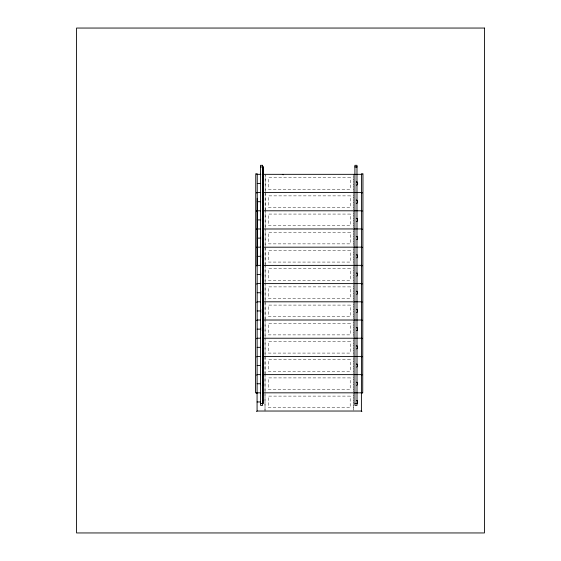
<?xml version="1.0" encoding="UTF-8"?>
<svg xmlns="http://www.w3.org/2000/svg" width="561" height="561" viewBox="0 0 561 561"><rect width="100%" height="100%" fill="white"/><g stroke="black" fill="none" stroke-linecap="round" stroke-linejoin="round"><path stroke-width="0.42" stroke-dasharray="2.81 2.1" d="M265.009 410.161L265.023 375.442M265.023 391.957L265.023 374.573M265.037 373.752L265.051 339.033M265.051 355.555L265.065 320.829M265.065 337.35L265.065 319.959M265.08 319.146L265.094 284.427M265.094 300.941L265.108 266.223M265.108 282.737L265.108 265.353M265.122 264.533L265.136 229.814M265.136 246.328L265.15 211.609M265.15 228.131L265.15 210.74M265.164 209.926L265.178 175.2M265.178 191.722L265.178 174.331M353.654 228.944L353.647 246.328L353.647 228.944M265.164 193.405L265.164 210.796M265.122 248.018L265.122 265.402M265.08 302.624L265.08 320.015M265.037 357.238L265.037 374.622M265.009 394.516L265.009 411.031M353.528 392.777L353.521 410.161L353.521 392.777M353.542 374.573L353.535 391.957L353.535 374.573M353.556 356.368L353.549 373.752L353.549 356.368M353.57 338.164L353.563 355.555L353.563 338.164M353.584 319.959L353.577 337.35L353.577 319.959M353.598 301.762L353.591 319.146L353.591 301.762M353.612 283.557L353.605 300.941L353.605 283.557M353.626 265.353L353.619 282.737L353.619 265.353M353.64 247.149L353.633 264.533L353.633 247.149M353.668 210.74L353.661 228.131L353.661 210.74M353.682 192.535L353.675 209.926L353.675 192.535M353.696 174.331L353.689 191.722L353.689 174.331M350.359 177.669L268.509 177.669L268.509 189.253L350.359 189.253L350.359 177.669M350.345 195.873L268.502 195.873L268.502 207.458L350.345 207.458L350.345 195.873M350.33 214.071L268.488 214.071L268.488 225.662L350.33 225.662L350.33 214.071M350.316 232.275L268.474 232.275L268.474 243.867L350.316 243.867L350.316 232.275M350.302 250.479L268.46 250.479L268.46 262.071L350.302 262.071L350.302 250.479M350.288 268.684L268.446 268.684L268.446 280.276L350.288 280.276L350.288 268.684M350.274 286.888L268.431 286.888L268.431 298.48L350.274 298.48L350.274 286.888M350.26 305.093L268.417 305.093L268.417 316.685L350.26 316.685L350.26 305.093M350.246 323.297L268.403 323.297L268.403 334.882L350.246 334.882L350.246 323.297M350.232 341.502L268.389 341.502L268.389 353.086L350.232 353.086L350.232 341.502M350.218 359.699L268.375 359.699L268.375 371.291L350.218 371.291L350.218 359.699M350.204 377.904L268.361 377.904L268.361 389.495L350.204 389.495L350.204 377.904M350.19 396.108L268.347 396.108L268.347 407.7L350.19 407.7L350.19 396.108"/><path stroke-width="0.84" d="M257.141 265.774L257.219 198.292M257.204 229.049L256.693 229.519M256.573 393.352L257.092 392.826L257.247 174.345M256.721 193.11L257.247 192.591M256.707 211.315L257.233 210.796L260.711 210.796M256.686 247.724L257.204 247.198M256.672 265.928L257.226 265.367M256.658 284.125L257.282 283.607M256.643 302.33L257.162 301.811L260.641 301.811M256.629 320.534L257.148 320.015L260.627 320.015M256.615 338.739L257.134 338.22L260.613 338.22M256.601 356.943L257.12 356.424L260.599 356.424M256.587 375.148L257.106 374.622L260.585 374.622M256.559 411.557L257.078 411.031L361.396 411.031L361.915 411.557M262.793 185.025L262.983 182.08L262.387 181.946L262.387 185.081L262.793 185.025A1.564 1.564 0 0 1 262.387 185.081M262.779 203.229L262.969 200.284L262.373 200.151L262.373 203.285L262.779 203.229A1.564 1.564 0 0 1 262.373 203.285M262.765 221.434L262.955 218.488L262.359 218.355L262.359 221.483L262.765 221.434A1.564 1.564 0 0 1 262.359 221.483M262.751 239.638L262.941 236.693L262.345 236.56L262.345 239.687L262.751 239.638A1.564 1.564 0 0 1 262.345 239.687M262.737 257.843L262.927 254.897L262.331 254.764L262.331 257.892L262.737 257.843A1.564 1.564 0 0 1 262.331 257.892M262.723 276.04L262.913 273.095L262.317 272.969L262.317 276.096L262.723 276.04A1.564 1.564 0 0 1 262.317 276.096M262.709 294.245L262.899 291.299L262.303 291.173L262.303 294.301L262.709 294.245A1.564 1.564 0 0 1 262.303 294.301M262.695 312.449L262.885 309.504L262.289 309.37L262.289 312.505L262.695 312.449A1.564 1.564 0 0 1 262.289 312.505M262.681 330.653L262.871 327.708L262.282 327.575L262.282 330.71L262.681 330.653A1.564 1.564 0 0 1 262.282 330.71M262.667 348.858A1.564 1.564 0 0 1 262.268 348.914C263.46 349.075 263.46 345.611 262.268 345.779A1.564 1.564 0 0 1 262.667 345.835M262.653 367.062A1.564 1.564 0 0 1 262.253 367.111C263.446 367.28 263.446 363.816 262.253 363.984A1.564 1.564 0 0 1 262.653 364.04M262.625 403.471A1.564 1.564 0 0 1 262.225 403.52L262.814 403.387M262.239 385.316C263.432 385.484 263.432 382.02 262.239 382.188A1.564 1.564 0 0 1 262.639 382.244M356.151 166.876L356.985 166.876M260.5 166.975L262.59 166.975M356.985 166.975L354.903 166.975L354.903 165.313L356.985 165.313L357.02 403.618L354.931 403.618M256.721 174.331L260.851 174.331M262.464 174.331L362.083 174.331M257.247 183.517L260.521 183.517M256.707 192.535L260.725 192.591M262.464 192.591L362.069 192.535M257.233 201.715L260.507 201.715M256.693 210.74L257.219 210.74M361.536 210.74L362.055 210.74M262.45 210.796L361.55 210.796L362.069 211.315M257.219 219.919L260.493 219.919M256.686 228.944L260.697 228.993M262.436 228.993L362.041 228.944M257.204 238.123L260.479 238.123M256.672 247.149L260.683 247.198M262.422 247.198L362.027 247.149M257.19 256.328L260.465 256.328M256.658 265.353L260.669 265.402M262.408 265.402L362.013 265.353M257.176 274.532L260.451 274.532M361.628 283.557L361.999 283.557M260.781 283.607L257.176 283.501M262.394 283.607L361.494 283.607L362.013 284.125M257.162 292.737L260.437 292.737M262.38 301.811L361.48 301.811L361.999 302.33M361.614 301.762L361.985 301.762M257.148 310.941L260.43 310.941M262.366 320.015L361.466 320.015L361.985 320.534M361.6 319.959L361.971 319.959M257.134 329.139L260.416 329.139M262.352 338.22L361.452 338.22L361.971 338.739M361.586 338.164L361.957 338.164M257.12 347.343L260.402 347.343M361.572 356.368L361.943 356.368M262.338 356.424L361.438 356.424L361.957 356.943M257.106 365.548L260.388 365.548M262.324 374.622L361.424 374.622L361.943 375.148M361.557 374.573L361.929 374.573M257.092 383.752L260.374 383.752M257.092 392.826L260.57 392.826M263.179 392.826L361.41 392.826L361.929 393.352M361.543 392.777L361.915 392.777M257.078 401.957L260.36 401.957M356.186 403.52L357.02 403.52L357.02 405.372L354.931 405.372L354.903 166.876M260.535 403.618L262.618 403.618M361.487 173.756L362.967 173.756L362.729 392.854L361.242 392.854M257.247 173.756L255.76 173.756L255.514 392.854L257.001 392.854M262.983 181.946L263.404 181.946M262.983 185.081L263.397 185.081M262.969 200.151L263.39 200.151M262.969 203.278L263.382 203.208M262.955 218.355L263.375 218.355M262.955 221.483L263.368 221.413M262.941 236.56L263.361 236.56M262.941 239.687L263.354 239.687M262.927 254.764L263.347 254.764M262.927 257.892L263.34 257.822M262.913 272.969L263.333 272.969M262.913 276.096L263.326 276.026M262.899 291.173L263.319 291.173M262.899 294.301L263.312 294.301M262.885 309.37L263.305 309.377M262.885 312.505L263.298 312.435M262.871 327.575L263.291 327.575M262.871 330.71L263.284 330.639M262.857 345.779L263.277 345.779M262.857 348.907L263.27 348.907M262.85 363.984L263.263 363.984M262.843 367.111L263.256 367.041M262.836 382.188L263.249 382.188M262.829 385.316L263.242 385.246M262.821 400.393L263.235 400.393M357.133 182.157L356.347 181.946A1.564 1.564 0 0 1 357.133 182.157A2.609 2.609 0 0 1 357.588 184.281L357.455 184.618A1.564 1.564 0 0 1 356.347 185.081M357.119 200.361L356.333 200.151A1.564 1.564 0 0 1 357.119 200.361A2.609 2.609 0 0 1 357.574 202.479L357.441 202.823A1.564 1.564 0 0 1 356.333 203.285M357.105 218.566L356.319 218.355A1.564 1.564 0 0 1 357.105 218.566A2.609 2.609 0 0 1 357.567 220.683L357.427 221.027A1.564 1.564 0 0 1 356.319 221.483M357.091 236.77L356.712 236.616A1.564 1.564 0 0 1 357.091 236.77A2.609 2.609 0 0 1 357.553 238.888L357.413 239.231A1.564 1.564 0 0 1 356.712 239.638M357.077 254.975L356.698 254.813A1.564 1.564 0 0 1 357.077 254.975A2.609 2.609 0 0 1 357.539 257.092L357.399 257.436A1.564 1.564 0 0 1 356.698 257.843M357.062 273.179L356.684 273.018A1.564 1.564 0 0 1 357.062 273.179A2.609 2.609 0 0 1 357.525 275.297L357.385 275.64A1.564 1.564 0 0 1 356.684 276.04M357.048 291.383L356.67 291.222A1.564 1.564 0 0 1 357.048 291.383A2.609 2.609 0 0 1 357.511 293.501L357.371 293.845A1.564 1.564 0 0 1 356.67 294.245M357.034 309.581L356.656 309.427A1.564 1.564 0 0 1 357.034 309.581A2.609 2.609 0 0 1 357.497 311.706L357.357 312.042A1.564 1.564 0 0 1 356.656 312.449M357.02 327.785L356.642 327.631A1.564 1.564 0 0 1 357.02 327.785A2.609 2.609 0 0 1 357.483 329.91L357.343 330.247A1.564 1.564 0 0 1 356.642 330.653M357.006 345.99L356.628 345.835A1.564 1.564 0 0 1 357.006 345.99A2.609 2.609 0 0 1 357.469 348.108L357.329 348.451A1.564 1.564 0 0 1 356.628 348.858M356.992 364.194L356.614 364.04A1.564 1.564 0 0 1 356.992 364.194A2.609 2.609 0 0 1 357.455 366.312L357.315 366.656A1.564 1.564 0 0 1 356.614 367.062M356.978 382.399L356.6 382.244A1.564 1.564 0 0 1 356.978 382.399A2.609 2.609 0 0 1 357.441 384.516L357.301 384.86A1.564 1.564 0 0 1 356.6 385.267M356.964 400.603L356.586 400.442A1.564 1.564 0 0 1 356.964 400.603A2.609 2.609 0 0 1 357.427 402.721L357.287 403.064A1.564 1.564 0 0 1 356.586 403.471M282.309 174.331L283.207 174.808M361.565 192.591L362.083 193.11M361.536 228.993L362.055 229.519M361.522 247.198L362.041 247.724M361.508 265.402L362.027 265.928M361.565 174.345L361.452 338.22M361.438 338.269L361.396 411.031M257.078 392.882L257.078 411.031M262.373 200.151A1.564 1.564 0 0 1 262.779 200.207M262.387 181.946A1.564 1.564 0 0 1 262.793 182.002M262.345 236.56A1.564 1.564 0 0 1 262.751 236.616M262.359 218.355A1.564 1.564 0 0 1 262.765 218.411M262.331 254.764A1.564 1.564 0 0 1 262.737 254.813M262.317 272.969A1.564 1.564 0 0 1 262.723 273.018M262.303 291.173A1.564 1.564 0 0 1 262.709 291.222M262.289 309.37A1.564 1.564 0 0 1 262.695 309.427M262.282 327.575A1.564 1.564 0 0 1 262.681 327.631M262.997 166.876L262.814 403.52L263.235 403.52L263.411 166.806L262.997 166.876M484.445 28.05L76.555 28.05L76.555 532.95L484.445 532.95L484.445 28.05M262.59 165.313L260.5 165.313L260.535 405.372L262.618 405.372L262.59 165.313"/></g></svg>
